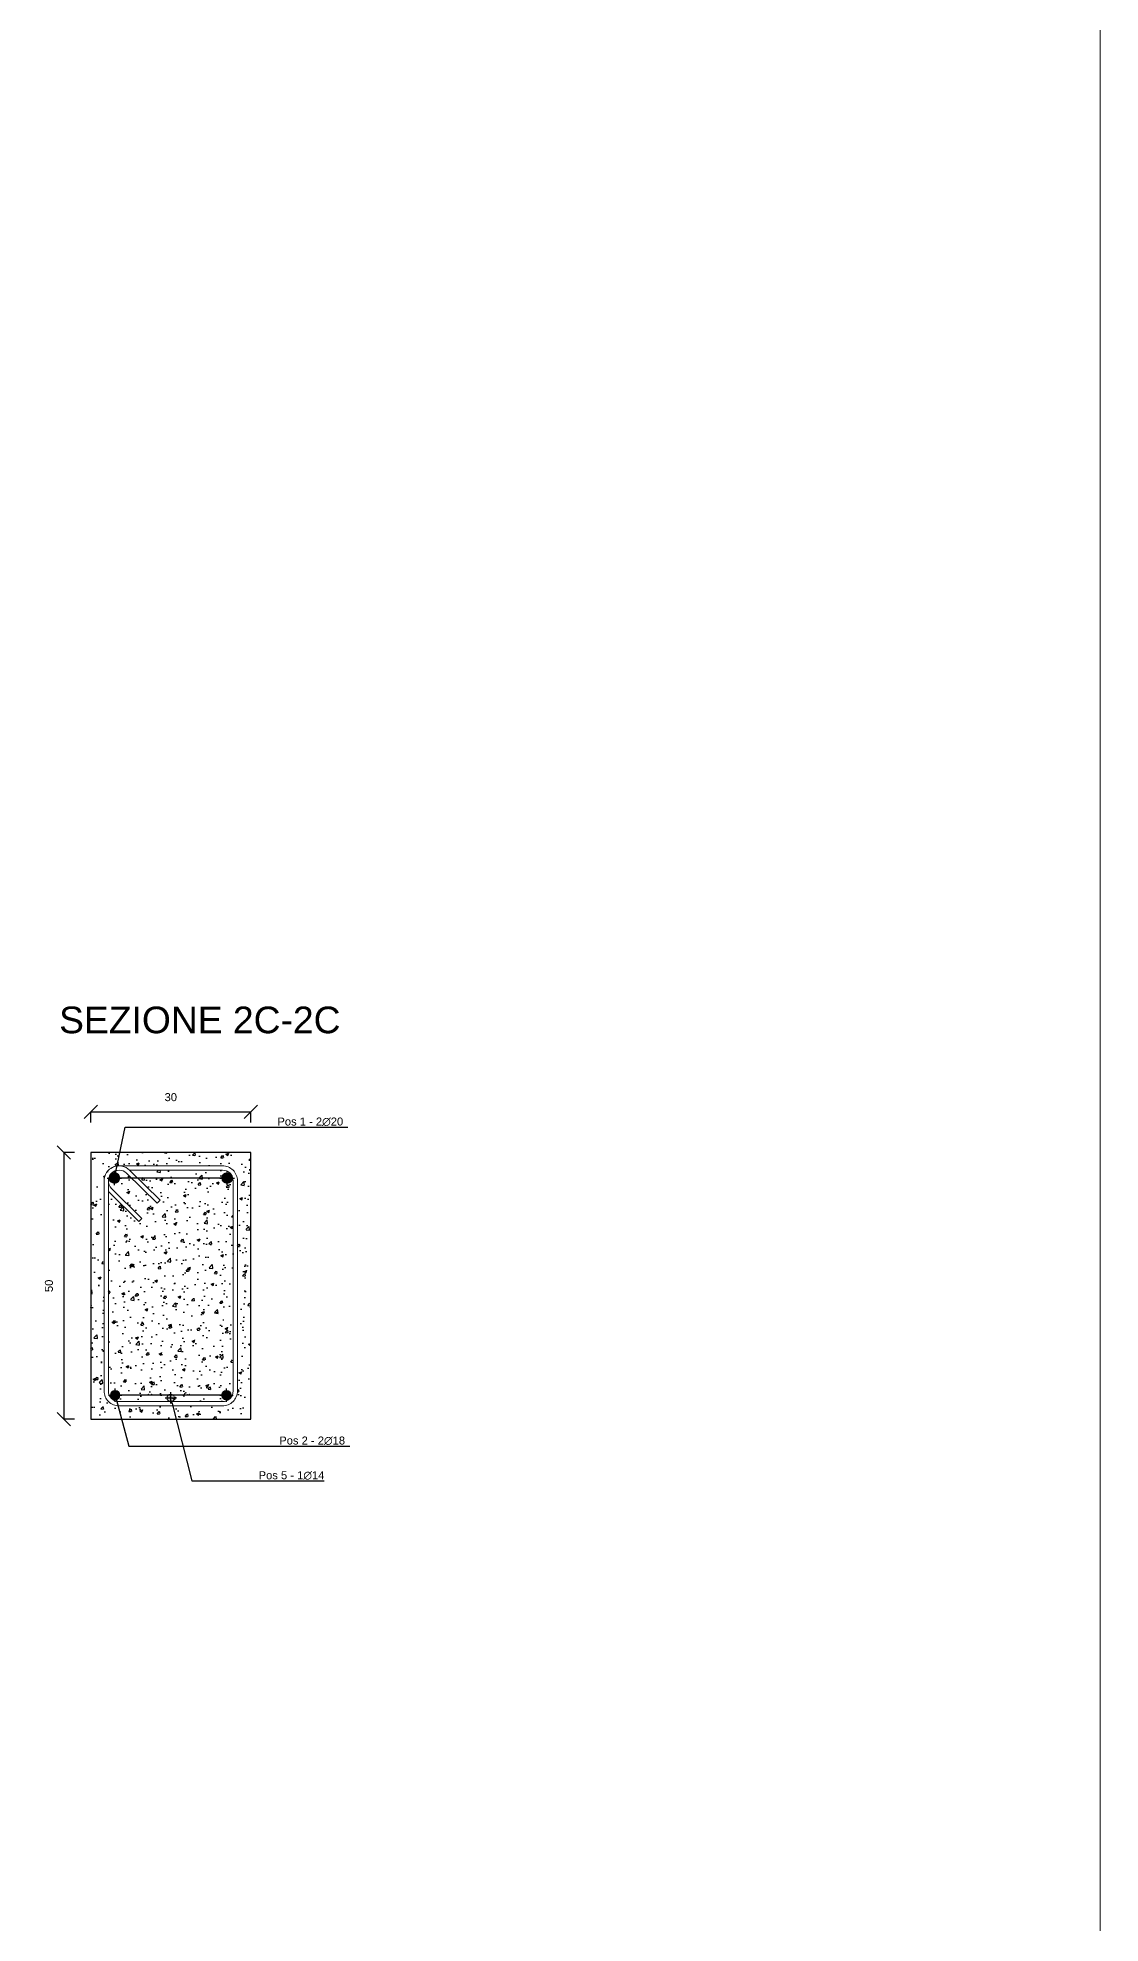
# Model space of a CAD drawing. Header units: millimetres. Extents: x -455371 to 117772, y -78417 to 116564.
# Drawn here: x -204846 to -202853, y -8721 to -5186 of the extents above; entities that cross this region are included whole.
import ezdxf
from ezdxf import colors
from ezdxf.entities.mleader import LeaderData, LeaderLine
from ezdxf.math import Vec2, Vec3

# ---------------------------------------------------------------- set-up
doc = ezdxf.new("R2010")
doc.units = ezdxf.units.MM
doc.linetypes.add('CENTER2', pattern=[28.575, 19.05, -3.175, 3.175, -3.175])
doc.layers.get('0').update_dxf_attribs({"color": 255})
for name, color, linetype, lineweight in [('armature', 5, 'Continuous', 18), ('Cls', 7, 'Continuous', 25), ('quote', 5, 'Continuous', 15), ('RETINO ARMATURE', 253, 'Continuous', 15), ('Scritte', 7, 'Continuous', 15), ('staffe', 10, 'Continuous', 15)]:
    doc.layers.add(name, color=color, linetype=linetype, lineweight=lineweight)
doc.layers.add('RETINI', color=253, linetype='Continuous')
doc.styles.get("Standard").update_dxf_attribs({"font": 'arial.ttf'})
doc.dimstyles.new('scala 1 a 10', dxfattribs={"dimtxt": 15, "dimasz": 25, "dimexe": 0.183, "dimexo": 0.1, "dimgap": 20, "dimtad": 2, "dimdec": 0, "dimlfac": 0.1, "dimzin": 0, "dimdsep": 46, "dimtxsty": 'Standard', "dimblk": 'OBLIQUE', "dimcen": -25, "dimadec": 0, "dimazin": 0, "dimtfac": 1, "dimtdec": 0, "dimtofl": 0, "dimtmove": 0, "dimatfit": 3, "dimfxl": 20, "dimfxlon": 1, "dimtolj": 1, "dimtzin": 0, "dimarcsym": 0})
pattern_1 = [(50, (132516.128, -62664.864), (52.833554, -4.622335), [5.5245, -60.7695]), (355, (132516.13, -62664.864), (-10.220592, 55.406485), [4.4196, -48.615769]), (100.451445, (132520.53, -62665.25), (42.612962, 50.784148), [4.6951026, -51.646171]), (46.1842, (132516.13, -62650.13), (78.612922, -12.192275), [8.28675, -91.15425]), (96.635558, (132522.68, -62651.15), (68.847199, 71.753576), [7.042657, -77.469326]), (351.18415, (132516.13, -62650.13), (68.847199, 71.753576), [6.62939, -72.923322]), (21, (132523.494, -62653.815), (43.9681735, -29.6569075), [5.5245, -60.7695]), (326, (132523.494, -62653.815), (17.922588, 53.41451), [4.4196, -48.6156]), (71.451445, (132527.16, -62656.287), (61.8907616, 23.757603), [4.6951026, -51.646082]), (37.5, (132516.128, -62664.864), (0.8956949, 24.5209613), [0, -48.02632, 0, -49.3522, 0, -48.79975]), (7.5, (132516.128, -62664.864), (19.3777021, 29.0523667), [0, -28.13812, 0, -46.92142, 0, -18.59915]), (327.5, (132499.702, -62664.864), (39.3212726, -1.6613358), [0, -18.415, 0, -57.4548, 0, -76.2381]), (317.5, (132492.336, -62664.864), (42.9574626, 7.3736824), [0, -23.9395, 0, -38.15588, 0, -54.1401])]

# ---------------------------------------------------------------- blocks, each defined once
blk = doc.blocks.new('*U1905')
at = {"layer": 'Cls', "color": 0, "linetype": 'CENTER2', "transparency": 16777216}
for p, q in [((-12.5, 0), (-1.8, 0)), ((0, 1.8), (0, 12.5)), ((1.8, 0), (12.5, 0)), ((0, -12.5), (0, -1.8))]:
    blk.add_line(p, q, dxfattribs=at)
at = {"layer": 'Cls', "color": 0, "linetype": 'Continuous', "transparency": 16777216}
for p, q in [((-0.9, 0), (0.9, 0)), ((0, -0.9), (0, 0.9))]:
    blk.add_line(p, q, dxfattribs=at)
blk = doc.blocks.new('*U1906')
at = {"layer": 'Cls', "color": 0, "linetype": 'CENTER2', "transparency": 16777216}
for p, q in [((-12.5, 0), (-1.8, 0)), ((0, 1.8), (0, 12.5)), ((1.8, 0), (12.5, 0)), ((0, -12.5), (0, -1.8))]:
    blk.add_line(p, q, dxfattribs=at)
at = {"layer": 'Cls', "color": 0, "linetype": 'Continuous', "transparency": 16777216}
for p, q in [((-0.9, 0), (0.9, 0)), ((0, -0.9), (0, 0.9))]:
    blk.add_line(p, q, dxfattribs=at)
blk = doc.blocks.new('*U1903')
at = {"layer": 'Cls', "color": 0, "linetype": 'CENTER2', "transparency": 16777216}
for p, q in [((-13.5, 0), (-2, 0)), ((0, 2), (0, 13.5)), ((2, 0), (13.5, 0)), ((0, -13.5), (0, -2))]:
    blk.add_line(p, q, dxfattribs=at)
at = {"layer": 'Cls', "color": 0, "linetype": 'Continuous', "transparency": 16777216}
for p, q in [((-1, 0), (1, 0)), ((0, -1), (0, 1))]:
    blk.add_line(p, q, dxfattribs=at)
blk = doc.blocks.new('*U1904')
at = {"layer": 'Cls', "color": 0, "linetype": 'CENTER2', "transparency": 16777216}
for p, q in [((-13.5, 0), (-2, 0)), ((0, 2), (0, 13.5)), ((2, 0), (13.5, 0)), ((0, -13.5), (0, -2))]:
    blk.add_line(p, q, dxfattribs=at)
at = {"layer": 'Cls', "color": 0, "linetype": 'Continuous', "transparency": 16777216}
for p, q in [((-1, 0), (1, 0)), ((0, -1), (0, 1))]:
    blk.add_line(p, q, dxfattribs=at)
blk = doc.blocks.new('*U2457')
at = {"layer": 'Cls', "color": 0, "linetype": 'CENTER2', "transparency": 16777216}
for p, q in [((-10.5, 0), (-1.4, 0)), ((0, 1.4), (0, 10.5)), ((1.4, 0), (10.5, 0)), ((0, -10.5), (0, -1.4))]:
    blk.add_line(p, q, dxfattribs=at)
at = {"layer": 'Cls', "color": 0, "linetype": 'Continuous', "transparency": 16777216}
for p, q in [((-0.7, 0), (0.7, 0)), ((0, -0.7), (0, 0.7))]:
    blk.add_line(p, q, dxfattribs=at)
blk = doc.blocks.new('_Oblique')
at = {"color": 0, "linetype": 'ByBlock', "lineweight": -2}
blk.add_line((-0.5, -0.5), (0.5, 0.5), dxfattribs=at)
blk = doc.blocks.new('*D2484')
at = {"layer": 'Defpoints', "color": 0, "transparency": 16777216}
for p in [(-204746.9, -7276.3), (-204797.7, -7776.3), (-204746.9, -7776.3)]:
    blk.add_point(p, dxfattribs=at)
at = {"layer": 'quote', "color": 0, "lineweight": -2, "transparency": 16777216}
for p, q in [((-204777.7, -7276.3), (-204797.9, -7276.3)), ((-204797.7, -7276.3), (-204797.7, -7776.3)), ((-204777.7, -7776.3), (-204797.9, -7776.3))]:
    blk.add_line(p, q, dxfattribs=at)
at = {"layer": 'quote', "color": 0, "lineweight": -2, "transparency": 16777216, "xscale": 25, "yscale": 25, "zscale": 25}
for p, rotation in [((-204797.7, -7276.3), 90), ((-204797.7, -7776.3), 270)]:
    blk.add_blockref('_Oblique', p, dxfattribs=dict(at, rotation=rotation))
at = {"layer": 'quote', "color": 0, "transparency": 16777216, "insert": (-204825.4, -7526.3), "char_height": 15, "attachment_point": 5, "rotation": 90}
blk.add_mtext('\\A1;50', dxfattribs=at)
blk = doc.blocks.new('*D2485')
at = {"layer": 'Defpoints', "color": 0, "transparency": 16777216}
for p in [(-204446.9, -7200.3), (-204746.9, -7276.3), (-204446.9, -7276.3)]:
    blk.add_point(p, dxfattribs=at)
at = {"layer": 'quote', "color": 0, "lineweight": -2, "transparency": 16777216}
for p, q in [((-204746.9, -7220.3), (-204746.9, -7200.1)), ((-204746.9, -7200.3), (-204446.9, -7200.3)), ((-204446.9, -7220.3), (-204446.9, -7200.1))]:
    blk.add_line(p, q, dxfattribs=at)
at = {"layer": 'quote', "color": 0, "lineweight": -2, "transparency": 16777216, "xscale": 25, "yscale": 25, "zscale": 25, "rotation": 180}
blk.add_blockref('_Oblique', (-204746.9, -7200.3), dxfattribs=at)
at = {"layer": 'quote', "color": 0, "lineweight": -2, "transparency": 16777216, "xscale": 25, "yscale": 25, "zscale": 25}
blk.add_blockref('_Oblique', (-204446.9, -7200.3), dxfattribs=at)
at = {"layer": 'quote', "color": 0, "transparency": 16777216, "insert": (-204596.9, -7172.6), "char_height": 15, "attachment_point": 5}
blk.add_mtext('\\A1;30', dxfattribs=at)

msp = doc.modelspace()

# ---------------------------------------------------------------- hatches: boundary and pattern name
at = {"layer": 'RETINI'}
h = msp.add_hatch(dxfattribs=at)
h.set_pattern_fill('AR-CONC', color=256, scale=0.29)
h.set_pattern_definition(pattern_1)
h.paths.add_polyline_path([(-204746.9, -7276.3), (-204746.9, -7776.3), (-204446.9, -7776.3), (-204446.9, -7276.3)])
h.paths.add_polyline_path([(-204471.9, -7329.3), (-204471.9, -7473.9), (-204471.9, -7723.3, -0.414214), (-204499.9, -7751.3), (-204592.9, -7751.3), (-204693.9, -7751.3, -0.414214), (-204721.9, -7723.3), (-204721.9, -7477.9), (-204721.9, -7329.3, -0.414214), (-204693.9, -7301.3), (-204592.9, -7301.3), (-204499.9, -7301.3, -0.414214)], flags=16)
h.paths.add_polyline_path([(-204484, -7317.2, -0.117684), (-204481.6, -7321.2, -0.105449), (-204479.9, -7329.3), (-204479.9, -7473.9), (-204479.9, -7723.3, -0.414214), (-204499.9, -7743.3), (-204592.9, -7743.3), (-204693.9, -7743.3, -0.414214), (-204713.9, -7723.3), (-204713.9, -7477.9), (-204713.9, -7329.3, -0.105449), (-204712.1, -7321.2, -0.117683), (-204709.7, -7317.2, -0.449388), (-204679.9, -7315), (-204622.7, -7371.4), (-204617.1, -7365.7), (-204674.3, -7309.3), (-204592.9, -7309.3), (-204499.9, -7309.3, -0.233584)], flags=0)
h.paths.add_polyline_path([(-204483.5, -7731.2, -1), (-204501.5, -7731.2, -1)], flags=0)
h.paths.add_polyline_path([(-204692.2, -7731.2, -1), (-204710.2, -7731.2, -1)], flags=0)
h = msp.add_hatch(dxfattribs=at)
h.set_pattern_fill('AR-CONC', color=256, scale=0.29)
h.set_pattern_definition(pattern_1)
h.paths.add_polyline_path([(-204651, -7399.7), (-204656.7, -7405.4), (-204713.9, -7348.9), (-204713.9, -7477.9), (-204713.9, -7723.3, 0.101865), (-204712.2, -7731.2), (-204710.2, -7731.2, -1), (-204692.2, -7731.2, -0.414214), (-204701.2, -7740.2), (-204701.2, -7741.9, 0.094798), (-204693.9, -7743.3), (-204632.7, -7743.3, -0.414214), (-204641.7, -7734.3, -1), (-204623.7, -7734.3, -0.414214), (-204632.7, -7743.3), (-204592.9, -7743.3), (-204562.2, -7743.3, -0.414214), (-204571.2, -7734.3, -1), (-204553.2, -7734.3, -0.414214), (-204562.2, -7743.3), (-204499.9, -7743.3, 0.094798), (-204492.5, -7741.9), (-204492.5, -7740.2, -0.414214), (-204501.5, -7731.2, -1), (-204483.5, -7731.2), (-204481.5, -7731.2, 0.101865), (-204479.9, -7723.3), (-204479.9, -7473.9), (-204479.9, -7329.3, 0.065624), (-204480.5, -7324.2), (-204481.1, -7324.2, -1), (-204501.1, -7324.2, -0.414214), (-204491.1, -7314.2), (-204491.1, -7311.3, 0.113173), (-204499.9, -7309.3), (-204562.2, -7309.3, -0.414214), (-204553.2, -7318.3, -1), (-204571.2, -7318.3, -0.414214), (-204562.2, -7309.3), (-204592.9, -7309.3), (-204632.7, -7309.3, -0.414214), (-204623.7, -7318.3, -1), (-204641.7, -7318.3, -0.414214), (-204632.7, -7309.3), (-204674.3, -7309.3), (-204617.1, -7365.7), (-204622.7, -7371.4), (-204679.9, -7315, 0.315448), (-204702.6, -7311.3), (-204702.6, -7314.2, -0.414214), (-204692.6, -7324.2, -1), (-204712.6, -7324.2), (-204713.2, -7324.2, 0.065624), (-204713.9, -7329.3, 0.202528), (-204707.8, -7343.7)])
at = {"layer": 'RETINO ARMATURE'}
h = msp.add_hatch(color=256, dxfattribs=at)
h.dxf.hatch_style = 1
h.paths.add_polyline_path([(-204692.6, -7324.2, 0.673446), (-204709.7, -7317.2, 0.058234), (-204712.1, -7321.2, 0.075717), (-204712.6, -7324.2, 1)])
h = msp.add_hatch(color=256, dxfattribs=at)
h.dxf.hatch_style = 1
h.paths.add_polyline_path([(-204481.1, -7324.2, 0.075717), (-204481.6, -7321.2, 0.058235), (-204484, -7317.2, 0.673445), (-204501.1, -7324.2, 1)])
h = msp.add_hatch(color=256, dxfattribs=at)
h.dxf.hatch_style = 1
h.paths.add_polyline_path([(-204603.9, -7736.3, 1), (-204589.9, -7736.3, 1)])
h.paths.add_polyline_path([(-205196.4, -7736.3, 1), (-205182.4, -7736.3, 1)])
h.paths.add_polyline_path([(-205777.5, -7736.3, 1), (-205763.5, -7736.3, 1)])
h = msp.add_hatch(color=256, dxfattribs=at)
h.dxf.hatch_style = 1
h.paths.add_polyline_path([(-204692.2, -7731.2, 1), (-204710.2, -7731.2, 1)])
h = msp.add_hatch(color=256, dxfattribs=at)
h.dxf.hatch_style = 1
h.paths.add_polyline_path([(-204501.5, -7731.2, 1), (-204483.5, -7731.2, 1)])

# ---------------------------------------------------------------- linework, layer by layer
at = {"layer": 'armature'}
for centre, radius in [((-204702.6, -7324.2), 10), ((-204491.1, -7324.2), 10), ((-204701.2, -7731.2), 9), ((-204596.9, -7736.3), 7), ((-204492.5, -7731.2), 9)]:
    msp.add_circle(centre, radius, dxfattribs=at)
for p in [(-204638.7, -7729.8), (-204632.7, -7729.3), (-204565.2, -7730.2), (-204562.2, -7729.3)]:
    msp.add_point(p, dxfattribs=at)
at = {"layer": 'Cls'}
msp.add_lwpolyline([(-204746.9, -7276.3), (-204746.9, -7776.3), (-204446.9, -7776.3), (-204446.9, -7276.3), (-204746.9, -7276.3)], dxfattribs=at)
for p in [(-204597.1, -7734.7), (-204597.1, -7742)]:
    msp.add_point(p, dxfattribs=at)
at = {"layer": 'quote'}
msp.add_lwpolyline([(-223558, 8122.8), (-202853.5, 8122.8), (-202853.5, -19325.7), (-223558, -19325.7)], close=True, dxfattribs=at)
at = {"layer": 'staffe'}
msp.add_lwpolyline([(-204721.9, -7477.9), (-204721.9, -7723.3, 0.414214), (-204693.9, -7751.3), (-204592.9, -7751.3), (-204499.9, -7751.3, 0.414214), (-204471.9, -7723.3), (-204471.9, -7473.9), (-204471.9, -7329.3, 0.414214), (-204499.9, -7301.3), (-204592.9, -7301.3), (-204693.9, -7301.3, 0.414214), (-204721.9, -7329.3)], format="xyb", close=True, dxfattribs=at)
for points in [[(-204713.6, -7349.2), (-204656.7, -7405.4), (-204651, -7399.7), (-204708, -7343.5, -1), (-204679.7, -7315.2), (-204622.7, -7371.4), (-204617.1, -7365.7), (-204674.1, -7309.5, 0.668179), (-204721.9, -7329.3)], [(-204693.9, -7309.3), (-204693.9, -7309.3, 0.414214), (-204713.9, -7329.3), (-204713.9, -7477.9), (-204713.9, -7723.3, 0.414214), (-204693.9, -7743.3), (-204592.9, -7743.3), (-204499.9, -7743.3, 0.414214), (-204479.9, -7723.3), (-204479.9, -7473.9), (-204479.9, -7329.3, 0.414214), (-204499.9, -7309.3), (-204592.9, -7309.3), (-204674.3, -7309.3)]]:
    msp.add_lwpolyline(points, format="xyb", dxfattribs=at)

# ---------------------------------------------------------------- block references
at = {"layer": 'Cls', "linetype": 'CENTER2'}
for name, p in [('*U1903', (-204702.6, -7324.2)), ('*U1905', (-204701.2, -7731.2)), ('*U2457', (-204596.9, -7736.3)), ('*U1906', (-204492.5, -7731.2))]:
    msp.add_blockref(name, p, dxfattribs=at)
at = {"layer": 'Cls', "linetype": 'CENTER2', "rotation": 1.707547292503188e-06}
msp.add_blockref('*U1904', (-204491.1, -7324.2), dxfattribs=at)

# ---------------------------------------------------------------- texts
at = {"layer": 'Scritte', "insert": (-204806.3, -7002.7), "char_height": 50, "attachment_point": 1}
msp.add_mtext_dynamic_manual_height_columns('SEZIONE 2C-2C', width=534.165, gutter_width=12.5, heights=[0], dxfattribs=at)

# ---------------------------------------------------------------- dimensions: what is measured, and where the dimension line sits
at = {"layer": 'quote'}
dim = msp.add_linear_dim(base=(-204446.9, -7200.3), p1=(-204746.9, -7276.3), p2=(-204446.9, -7276.3), dimstyle='scala 1 a 10', dxfattribs=at)
dim.commit()
dim.dimension.update_dxf_attribs({"geometry": '*D2485', "text_midpoint": (-204596.9, -7172.6)})
dim = msp.add_linear_dim(base=(-204797.7, -7776.3), p1=(-204746.9, -7276.3), p2=(-204746.9, -7776.3), angle=90, dimstyle='scala 1 a 10', dxfattribs=at)
dim.commit()
dim.dimension.update_dxf_attribs({"geometry": '*D2484', "text_midpoint": (-204825.4, -7526.3)})

# ---------------------------------------------------------------- leaders
ml = msp.add_multileader_mtext('Standard', dxfattribs=at)
ml.set_content('Pos 1 - 2∅20  ', color=256)
ml.set_leader_properties()
ml.build(insert=Vec2(0, 0))
ml.multileader.update_dxf_attribs({"text_left_attachment_type": 6, "text_right_attachment_type": 6, "dogleg_length": 20, "arrow_head_size": 10})
ctx = ml.context
ctx.base_point, ctx.char_height, ctx.arrow_head_size, ctx.landing_gap_size, ctx.plane_origin = Vec3(-204446.9, -7228.7), 15, 10, 50, Vec3(-204490.7, -7317.8)
ctx.left_attachment, ctx.right_attachment = 6, 6
notes = []
notes.append((ctx, [(0, (1, 1, 0), (-204467.2, -7228.7), (1, 0), 20.3, [(1, [(-204491.1, -7324.2), (-204702.6, -7324.2), (-204682.3, -7228.7)], 0, [])])]))
ctx.mtext.insert, ctx.mtext.flow_direction = Vec3(-204396.9, -7210.7), 5
ml = msp.add_multileader_mtext('Standard', dxfattribs=at)
ml.set_content('Pos 2 - 2∅18  ', color=256)
ml.set_leader_properties()
ml.build(insert=Vec2(0, 0))
ml.multileader.update_dxf_attribs({"text_left_attachment_type": 6, "text_right_attachment_type": 6, "dogleg_length": 20, "arrow_head_size": 10})
ctx = ml.context
ctx.base_point, ctx.char_height, ctx.arrow_head_size, ctx.landing_gap_size, ctx.plane_origin = Vec3(-204443.4, -7826.7), 15, 10, 50, Vec3(-204483.9, -7737.6)
ctx.left_attachment, ctx.right_attachment = 6, 6
notes.append((ctx, [(0, (1, 1, 0), (-204463.7, -7826.7), (1, 0), 20.3, [(1, [(-204492.5, -7731.2), (-204701.2, -7731.2), (-204675.5, -7826.7)], 0, [])])]))
ctx.mtext.insert, ctx.mtext.flow_direction = Vec3(-204393.4, -7808.7), 5
ml = msp.add_multileader_mtext('Standard', dxfattribs=at)
ml.set_content('Pos 5 - 1∅14', color=256)
ml.set_leader_properties()
ml.build(insert=Vec2(0, 0))
ml.multileader.update_dxf_attribs({"text_left_attachment_type": 6, "text_right_attachment_type": 6, "dogleg_length": 20, "arrow_head_size": 10})
ctx = ml.context
ctx.base_point, ctx.char_height, ctx.arrow_head_size, ctx.landing_gap_size, ctx.plane_origin = Vec3(-204482.1, -7891.8), 15, 10, 50, Vec3(-204596.9, -7737.3)
ctx.left_attachment, ctx.right_attachment = 6, 6
notes.append((ctx, [(0, (1, 1, 0), (-204557.3, -7891.8), (1, 0), 75.2, [(0, [(-204596.9, -7737.3)], 0, [])])]))
ctx.mtext.insert, ctx.mtext.flow_direction = Vec3(-204432.1, -7873.8), 5
for ctx, leaders in notes:
    for number, flags, end, landing, length, lines in leaders:
        leader = LeaderData()
        leader.index, (leader.has_last_leader_line, leader.has_dogleg_vector, leader.attachment_direction) = number, flags
        leader.last_leader_point, leader.dogleg_vector, leader.dogleg_length = Vec3(end), Vec3(landing), length
        for number, points, colour, breaks in lines:
            line = LeaderLine()
            line.index, line.vertices, line.color, line.breaks = number, Vec3.list(points), colors.encode_raw_color(colour), breaks
            leader.lines.append(line)
        ctx.leaders.append(leader)

doc.saveas('drawing.dxf')
